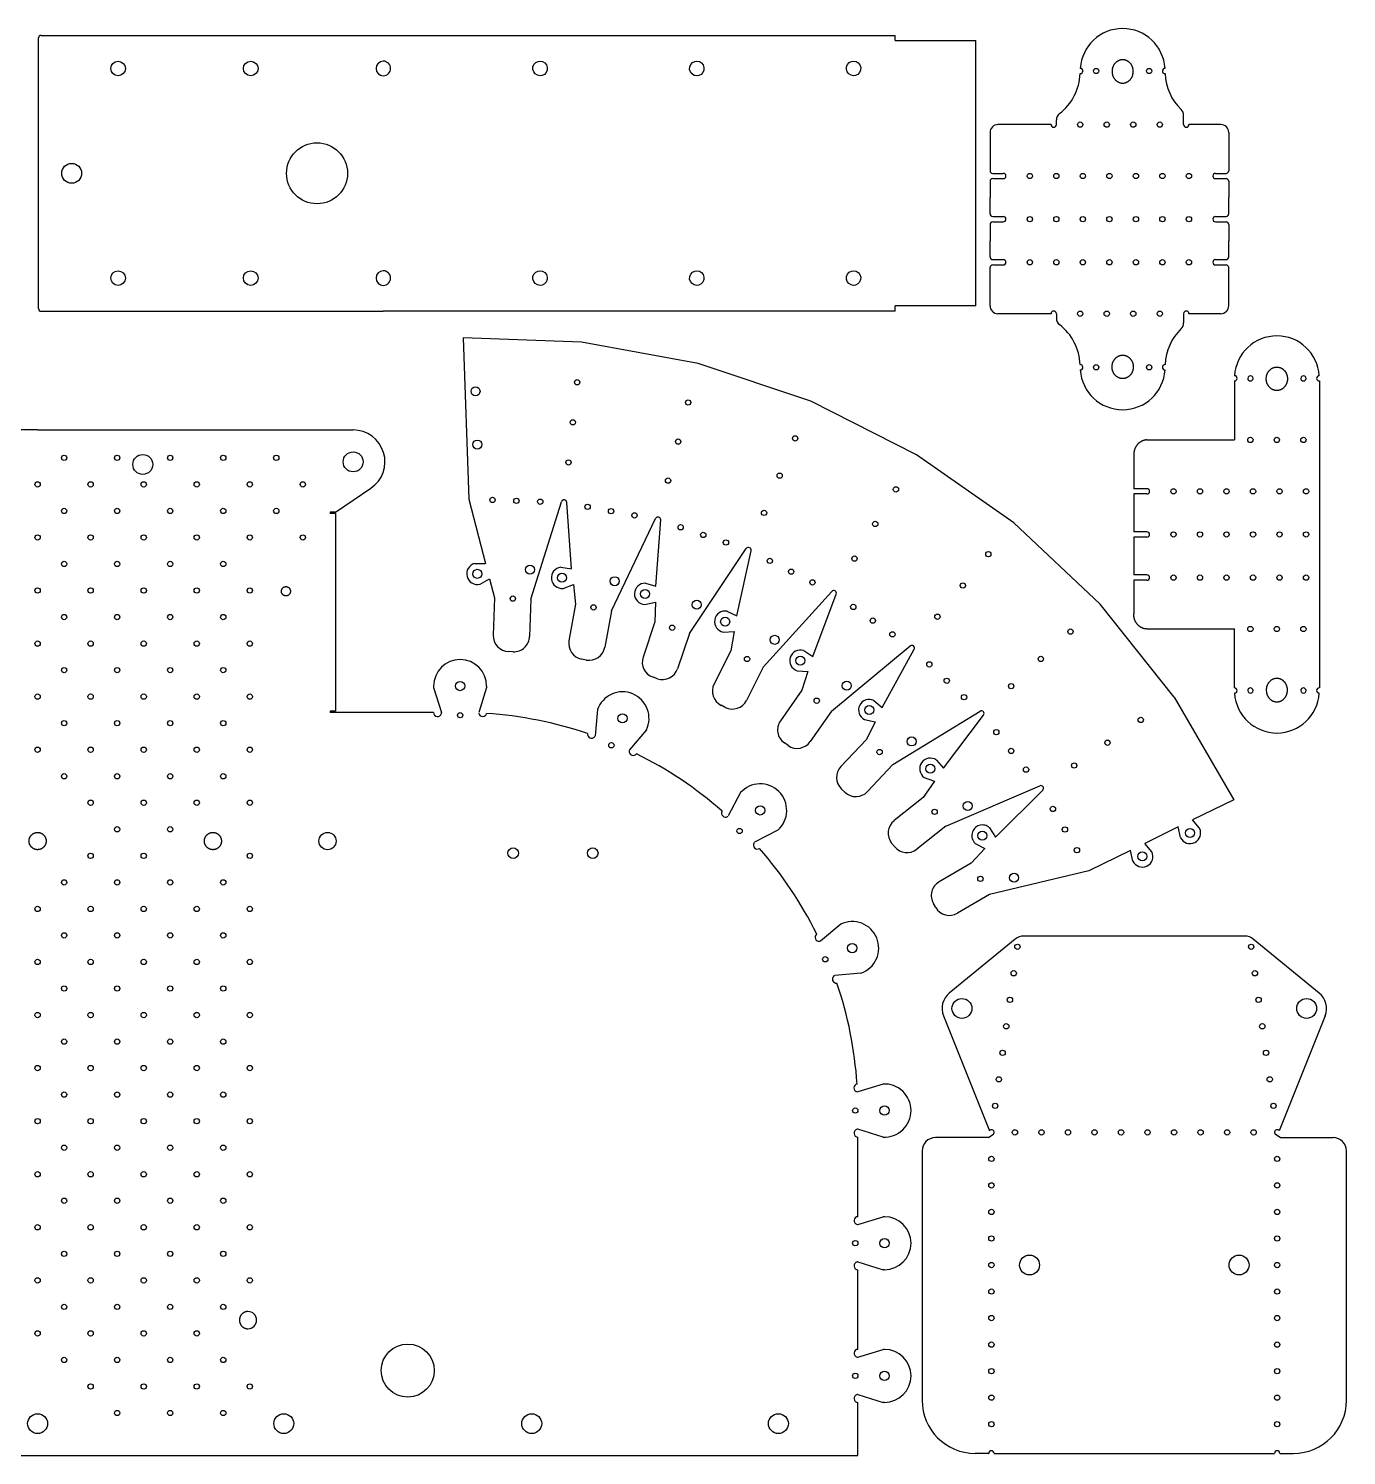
# Model space of a CAD drawing. Header units: millimetres. Extents: x 5 to 828, y 5 to 573.
# Drawn here: x 331 to 828, y 5 to 543 of the extents above; entities that cross this region are included whole.
import ezdxf

# ---------------------------------------------------------------- set-up
doc = ezdxf.new("R2010")
doc.units = ezdxf.units.MM
doc.layers.add('Outline', color=7, linetype='Continuous')

msp = doc.modelspace()

# ---------------------------------------------------------------- linework, layer by layer
at = {"color": 1}
for p, q in [((334.67, 437.25), (334.67, 539.25)), ((335.67, 540.25), (464.67, 540.25)), ((464.67, 540.25), (657.61, 540.25)), ((657.61, 538.25), (657.61, 540.25)), ((657.61, 538.25), (688.1, 538.25)), ((688.1, 438.25), (688.1, 538.25)), ((716.43, 506.61), (696.43, 506.61)), ((780.43, 506.61), (768.43, 506.61)), ((693.43, 503.61), (693.43, 489.23)), ((783.43, 503.61), (783.43, 489.23)), ((693.43, 485.23), (693.43, 479.1)), ((783.43, 485.23), (783.43, 479.1)), ((693.43, 472.97), (693.43, 479.1)), ((783.43, 472.97), (783.43, 479.1)), ((693.43, 468.97), (693.43, 462.85)), ((783.43, 468.97), (783.43, 462.85)), ((693.43, 456.72), (693.43, 462.85)), ((783.43, 456.72), (783.43, 462.85)), ((693.43, 438.34), (693.43, 452.72)), ((783.43, 438.34), (783.43, 452.72)), ((335.67, 436.25), (464.67, 436.25)), ((657.61, 436.25), (464.67, 436.25)), ((657.61, 436.25), (657.61, 438.25)), ((688.1, 438.25), (657.61, 438.25)), ((716.43, 435.34), (696.43, 435.34)), ((780.43, 435.34), (768.43, 435.34)), ((539.42, 424.62), (494.72, 426.26)), ((583.43, 416.59), (539.42, 424.62)), ((625.84, 402.34), (583.43, 416.59)), ((665.76, 382.17), (625.84, 402.34)), ((702.39, 356.49), (665.76, 382.17)), ((496.86, 365.47), (503.22, 341.21)), ((734.96, 325.82), (702.39, 356.49)), ((504.74, 335.4), (506.63, 328.2)), ((536.33, 333.26), (537.17, 325.87)), ((567.29, 326.62), (567.06, 319.18)), ((762.8, 290.81), (734.96, 325.82)), ((596.97, 315.61), (595.68, 308.28)), ((624.78, 300.47), (622.45, 293.4)), ((483.63, 295), (483.63, 294.5)), ((503.63, 295), (503.63, 294.5)), ((762.8, 290.81), (785.34, 252.17)), ((483.63, 285), (444.63, 285)), ((650.12, 281.5), (646.81, 274.83)), ((672.49, 259.09), (668.25, 252.97)), ((785.34, 252.17), (769.78, 244.53)), ((764.39, 241.88), (751.78, 235.69)), ((691.42, 233.71), (686.35, 228.26)), ((746.39, 233.05), (730.74, 225.37)), ((730.74, 225.37), (693.27, 216.4)), ((702.94, 199.65), (678.08, 179.3)), ((789.53, 200.78), (706.11, 200.78)), ((817.56, 179.3), (792.7, 199.65)), ((675.87, 170.71), (693.17, 127.41)), ((819.77, 170.71), (802.47, 127.41)), ((643.63, 95), (643.63, 125)), ((667.82, 119.78), (667.82, 25.78)), ((827.82, 25.78), (827.82, 119.78)), ((653.63, 95), (653.13, 95)), ((643.63, 45), (643.63, 75)), ((653.63, 75), (653.13, 75)), ((653.63, 45), (653.13, 45)), ((643.63, 5), (643.63, 25)), ((653.63, 25), (653.13, 25)), ((692.95, 5.78), (687.82, 5.78)), ((692.82, 5.78), (692.95, 5.78)), ((694.95, 5.78), (800.69, 5.78)), ((802.69, 5.78), (802.82, 5.78)), ((802.82, 5.78), (802.69, 5.78)), ((802.69, 5.78), (807.82, 5.78)), ((802.82, 5.78), (807.82, 5.78))]:
    msp.add_line(p, q, dxfattribs=at)
for points in [[(464.67, 525), (465.23, 525.06), (465.77, 525.23), (466.25, 525.51), (466.68, 525.88), (467, 526.31), (467.24, 526.79), (467.37, 527.27), (467.41, 527.75), (467.36, 528.29), (467.2, 528.81), (466.95, 529.28), (466.61, 529.7), (466.17, 530.05), (465.67, 530.31), (465.18, 530.46), (464.67, 530.5)], [(523.77, 525), (522.81, 525.18), (521.98, 525.68), (521.36, 526.44), (521.06, 527.36), (521.09, 528.34), (521.46, 529.24), (522.13, 529.96), (523, 530.39), (523.77, 530.5), (524.73, 530.33), (525.57, 529.83), (526.18, 529.07), (526.48, 528.15), (526.45, 527.17), (526.08, 526.27), (525.41, 525.55), (524.54, 525.12), (523.77, 525)], [(582.87, 525), (581.92, 525.17), (581.08, 525.68), (580.46, 526.44), (580.16, 527.36), (580.19, 528.34), (580.56, 529.24), (581.23, 529.96), (582.1, 530.39), (582.87, 530.5), (583.83, 530.33), (584.66, 529.83), (585.28, 529.07), (585.58, 528.15), (585.55, 527.17), (585.18, 526.27), (584.51, 525.55), (583.64, 525.12), (582.87, 525)], [(641.97, 525), (641.01, 525.18), (640.17, 525.68), (639.56, 526.44), (639.26, 527.36), (639.29, 528.34), (639.66, 529.24), (640.33, 529.96), (641.2, 530.39), (641.97, 530.5), (642.93, 530.33), (643.76, 529.83), (644.37, 529.07), (644.68, 528.15), (644.65, 527.17), (644.27, 526.27), (643.61, 525.55), (642.74, 525.12), (641.97, 525)], [(747.43, 526.81), (747.43, 526.91), (747.42, 527.02), (747.41, 527.12), (747.4, 527.22), (747.39, 527.32), (747.37, 527.43), (747.35, 527.53), (747.33, 527.63), (747.31, 527.73), (747.29, 527.83), (747.25, 527.97), (747.21, 528.12), (747.16, 528.26), (747.1, 528.41), (747.04, 528.55), (746.98, 528.69), (746.91, 528.83), (746.84, 528.97), (746.76, 529.1), (746.68, 529.23), (746.59, 529.35), (746.5, 529.48), (746.41, 529.6), (746.31, 529.71), (746.21, 529.82), (746.11, 529.93), (746, 530.04), (745.89, 530.13), (745.78, 530.23), (745.66, 530.32), (745.54, 530.4), (745.42, 530.48), (745.29, 530.56), (745.16, 530.63), (745.03, 530.7), (744.9, 530.76), (744.77, 530.81), (744.63, 530.86), (744.49, 530.9), (744.35, 530.94), (744.21, 530.98), (744.07, 531.01), (743.93, 531.03), (743.79, 531.04), (743.65, 531.06), (743.5, 531.06), (743.36, 531.06), (743.22, 531.06), (743.08, 531.04), (742.93, 531.03), (742.79, 531.01), (742.65, 530.98), (742.51, 530.94), (742.37, 530.9), (742.24, 530.86), (742.1, 530.81), (741.97, 530.76), (741.84, 530.7), (741.71, 530.63), (741.58, 530.56), (741.45, 530.48), (741.33, 530.4), (741.21, 530.32), (741.09, 530.23), (740.98, 530.13), (740.87, 530.04), (740.76, 529.93), (740.65, 529.82), (740.55, 529.71), (740.46, 529.6), (740.36, 529.48), (740.27, 529.35), (740.19, 529.23), (740.11, 529.1), (740.03, 528.97), (739.96, 528.83), (739.89, 528.69), (739.82, 528.55), (739.76, 528.41), (739.71, 528.26), (739.66, 528.12), (739.62, 527.97), (739.59, 527.86), (739.56, 527.76), (739.54, 527.66), (739.52, 527.56), (739.5, 527.46), (739.48, 527.36), (739.47, 527.26), (739.46, 527.15), (739.45, 527.05), (739.44, 526.95), (739.44, 526.85), (739.44, 526.81)], [(739.44, 526.81), (739.43, 526.73), (739.43, 526.65), (739.43, 526.53), (739.44, 526.42), (739.45, 526.3), (739.46, 526.18), (739.47, 526.06), (739.48, 525.95), (739.5, 525.83), (739.52, 525.71), (739.55, 525.6), (739.58, 525.48), (739.62, 525.33), (739.66, 525.19), (739.71, 525.04), (739.76, 524.89), (739.82, 524.75), (739.89, 524.61), (739.96, 524.47), (740.03, 524.33), (740.11, 524.2), (740.19, 524.07), (740.27, 523.95), (740.36, 523.83), (740.46, 523.71), (740.55, 523.59), (740.65, 523.48), (740.76, 523.37), (740.87, 523.27), (740.98, 523.17), (741.09, 523.08), (741.21, 522.99), (741.33, 522.9), (741.45, 522.82), (741.58, 522.74), (741.71, 522.67), (741.84, 522.61), (741.97, 522.55), (742.1, 522.49), (742.24, 522.44), (742.37, 522.4), (742.51, 522.36), (742.65, 522.33), (742.79, 522.3), (742.93, 522.28), (743.08, 522.26), (743.22, 522.25), (743.36, 522.24), (743.5, 522.24), (743.65, 522.25), (743.79, 522.26), (743.93, 522.28), (744.07, 522.3), (744.21, 522.33), (744.35, 522.36), (744.49, 522.4), (744.63, 522.44), (744.77, 522.49), (744.9, 522.55), (745.03, 522.61), (745.16, 522.67), (745.29, 522.74), (745.42, 522.82), (745.54, 522.9), (745.66, 522.99), (745.78, 523.08), (745.89, 523.17), (746, 523.27), (746.11, 523.37), (746.21, 523.48), (746.31, 523.59), (746.41, 523.71), (746.5, 523.83), (746.59, 523.95), (746.68, 524.07), (746.76, 524.2), (746.84, 524.33), (746.91, 524.47), (746.98, 524.61), (747.04, 524.75), (747.1, 524.89), (747.16, 525.04), (747.21, 525.19), (747.25, 525.33), (747.28, 525.45), (747.31, 525.56), (747.33, 525.68), (747.36, 525.79), (747.38, 525.91), (747.39, 526.02), (747.41, 526.14), (747.42, 526.26), (747.43, 526.38), (747.43, 526.49), (747.43, 526.61), (747.43, 526.65), (747.43, 526.74), (747.43, 526.81)], [(464.67, 446), (465.23, 446.06), (465.77, 446.23), (466.25, 446.51), (466.68, 446.88), (467, 447.31), (467.24, 447.79), (467.37, 448.27), (467.41, 448.75), (467.36, 449.29), (467.2, 449.81), (466.95, 450.28), (466.61, 450.7), (466.17, 451.05), (465.67, 451.31), (465.18, 451.46), (464.67, 451.5)], [(523.77, 446), (522.81, 446.18), (521.98, 446.68), (521.36, 447.44), (521.06, 448.36), (521.09, 449.34), (521.46, 450.24), (522.13, 450.96), (523, 451.39), (523.77, 451.5), (524.73, 451.33), (525.57, 450.83), (526.18, 450.07), (526.48, 449.15), (526.45, 448.17), (526.08, 447.27), (525.41, 446.55), (524.54, 446.12), (523.77, 446)], [(582.87, 446), (581.92, 446.17), (581.08, 446.68), (580.46, 447.44), (580.16, 448.36), (580.19, 449.34), (580.56, 450.24), (581.23, 450.96), (582.1, 451.39), (582.87, 451.5), (583.83, 451.33), (584.66, 450.83), (585.28, 450.07), (585.58, 449.15), (585.55, 448.17), (585.18, 447.27), (584.51, 446.55), (583.64, 446.12), (582.87, 446)], [(641.97, 446), (641.01, 446.18), (640.17, 446.68), (639.56, 447.44), (639.26, 448.36), (639.29, 449.34), (639.66, 450.24), (640.33, 450.96), (641.2, 451.39), (641.97, 451.5), (642.93, 451.33), (643.76, 450.83), (644.37, 450.07), (644.68, 449.15), (644.65, 448.17), (644.27, 447.27), (643.61, 446.55), (642.74, 446.12), (641.97, 446)], [(739.44, 415.14), (739.43, 415.22), (739.43, 415.3), (739.43, 415.42), (739.44, 415.53), (739.45, 415.65), (739.46, 415.77), (739.47, 415.89), (739.48, 416), (739.5, 416.12), (739.52, 416.23), (739.55, 416.35), (739.58, 416.46), (739.62, 416.61), (739.66, 416.76), (739.71, 416.91), (739.76, 417.05), (739.82, 417.2), (739.89, 417.34), (739.96, 417.48), (740.03, 417.61), (740.11, 417.75), (740.19, 417.88), (740.27, 418), (740.36, 418.12), (740.46, 418.24), (740.55, 418.36), (740.65, 418.47), (740.76, 418.58), (740.87, 418.68), (740.98, 418.78), (741.09, 418.87), (741.21, 418.96), (741.33, 419.05), (741.45, 419.13), (741.58, 419.2), (741.71, 419.28), (741.84, 419.34), (741.97, 419.4), (742.1, 419.46), (742.24, 419.51), (742.37, 419.55), (742.51, 419.59), (742.65, 419.62), (742.79, 419.65), (742.93, 419.67), (743.08, 419.69), (743.22, 419.7), (743.36, 419.71), (743.5, 419.71), (743.65, 419.7), (743.79, 419.69), (743.93, 419.67), (744.07, 419.65), (744.21, 419.62), (744.35, 419.59), (744.49, 419.55), (744.63, 419.51), (744.77, 419.46), (744.9, 419.4), (745.03, 419.34), (745.16, 419.28), (745.29, 419.2), (745.42, 419.13), (745.54, 419.05), (745.66, 418.96), (745.78, 418.87), (745.89, 418.78), (746, 418.68), (746.11, 418.58), (746.21, 418.47), (746.31, 418.36), (746.41, 418.24), (746.5, 418.12), (746.59, 418), (746.68, 417.88), (746.76, 417.75), (746.84, 417.61), (746.91, 417.48), (746.98, 417.34), (747.04, 417.2), (747.1, 417.05), (747.16, 416.91), (747.21, 416.76), (747.25, 416.61), (747.28, 416.5), (747.31, 416.39), (747.33, 416.27), (747.36, 416.16), (747.38, 416.04), (747.39, 415.92), (747.41, 415.81), (747.42, 415.69), (747.43, 415.57), (747.43, 415.45), (747.43, 415.34), (747.43, 415.3), (747.43, 415.21), (747.43, 415.14)], [(747.43, 415.14), (747.43, 415.03), (747.42, 414.93), (747.41, 414.83), (747.4, 414.73), (747.39, 414.63), (747.37, 414.52), (747.35, 414.42), (747.33, 414.32), (747.31, 414.22), (747.29, 414.12), (747.25, 413.98), (747.21, 413.83), (747.16, 413.69), (747.1, 413.54), (747.04, 413.4), (746.98, 413.26), (746.91, 413.12), (746.84, 412.98), (746.76, 412.85), (746.68, 412.72), (746.59, 412.59), (746.5, 412.47), (746.41, 412.35), (746.31, 412.24), (746.21, 412.13), (746.11, 412.02), (746, 411.91), (745.89, 411.82), (745.78, 411.72), (745.66, 411.63), (745.54, 411.55), (745.42, 411.47), (745.29, 411.39), (745.16, 411.32), (745.03, 411.25), (744.9, 411.19), (744.77, 411.14), (744.63, 411.09), (744.49, 411.04), (744.35, 411.01), (744.21, 410.97), (744.07, 410.94), (743.93, 410.92), (743.79, 410.9), (743.65, 410.89), (743.5, 410.89), (743.36, 410.89), (743.22, 410.89), (743.08, 410.9), (742.93, 410.92), (742.79, 410.94), (742.65, 410.97), (742.51, 411.01), (742.37, 411.04), (742.24, 411.09), (742.1, 411.14), (741.97, 411.19), (741.84, 411.25), (741.71, 411.32), (741.58, 411.39), (741.45, 411.47), (741.33, 411.55), (741.21, 411.63), (741.09, 411.72), (740.98, 411.82), (740.87, 411.91), (740.76, 412.02), (740.65, 412.13), (740.55, 412.24), (740.46, 412.35), (740.36, 412.47), (740.27, 412.59), (740.19, 412.72), (740.11, 412.85), (740.03, 412.98), (739.96, 413.12), (739.89, 413.26), (739.82, 413.4), (739.76, 413.54), (739.71, 413.69), (739.66, 413.83), (739.62, 413.98), (739.59, 414.09), (739.56, 414.19), (739.54, 414.29), (739.52, 414.39), (739.5, 414.49), (739.48, 414.59), (739.47, 414.69), (739.46, 414.8), (739.45, 414.9), (739.44, 415), (739.44, 415.1), (739.44, 415.14)], [(334.32, 233.32), (334.2, 233.32), (334.09, 233.33), (333.97, 233.34), (333.86, 233.35), (333.75, 233.37), (333.63, 233.39), (333.52, 233.42), (333.41, 233.45), (333.3, 233.48), (333.19, 233.52), (333.09, 233.56), (332.98, 233.61), (332.88, 233.66), (332.77, 233.71), (332.68, 233.77), (332.58, 233.83), (332.48, 233.9), (332.39, 233.97), (332.3, 234.04), (332.21, 234.11), (332.12, 234.19), (332.04, 234.27), (331.96, 234.35), (331.88, 234.44), (331.81, 234.53), (331.74, 234.62), (331.67, 234.71), (331.61, 234.81), (331.55, 234.91), (331.49, 235.01), (331.44, 235.11), (331.39, 235.22), (331.34, 235.32), (331.3, 235.43), (331.26, 235.54), (331.23, 235.65), (331.2, 235.76), (331.17, 235.88), (331.15, 235.99), (331.13, 236.1), (331.12, 236.22), (331.11, 236.34), (331.1, 236.45), (331.1, 236.57), (331.1, 236.68), (331.11, 236.8), (331.12, 236.91), (331.13, 237.03), (331.15, 237.14), (331.17, 237.26), (331.2, 237.37), (331.23, 237.48), (331.26, 237.59), (331.3, 237.7), (331.34, 237.81), (331.39, 237.92), (331.44, 238.02), (331.49, 238.12), (331.55, 238.23), (331.61, 238.32), (331.67, 238.42), (331.74, 238.51), (331.81, 238.61), (331.88, 238.7), (331.96, 238.78), (332.04, 238.87), (332.12, 238.95), (332.21, 239.02), (332.3, 239.1), (332.39, 239.17), (332.48, 239.24), (332.58, 239.3), (332.68, 239.36), (332.77, 239.42), (332.88, 239.47), (332.98, 239.52), (333.09, 239.57), (333.19, 239.61), (333.3, 239.65), (333.41, 239.69), (333.52, 239.72), (333.63, 239.74), (333.75, 239.77), (333.86, 239.78), (333.97, 239.8), (334.09, 239.81), (334.2, 239.82), (334.32, 239.82)], [(334.32, 239.82), (334.43, 239.82), (334.55, 239.81), (334.66, 239.8), (334.78, 239.78), (334.89, 239.77), (335, 239.74), (335.11, 239.72), (335.22, 239.69), (335.33, 239.65), (335.44, 239.61), (335.55, 239.57), (335.65, 239.52), (335.76, 239.47), (335.86, 239.42), (335.96, 239.36), (336.06, 239.3), (336.15, 239.24), (336.25, 239.17), (336.34, 239.1), (336.43, 239.02), (336.51, 238.95), (336.59, 238.87), (336.67, 238.78), (336.75, 238.7), (336.82, 238.61), (336.89, 238.51), (336.96, 238.42), (337.03, 238.32), (337.09, 238.23), (337.14, 238.12), (337.2, 238.02), (337.25, 237.92), (337.29, 237.81), (337.33, 237.7), (337.37, 237.59), (337.41, 237.48), (337.44, 237.37), (337.46, 237.26), (337.49, 237.14), (337.5, 237.03), (337.52, 236.91), (337.53, 236.8), (337.54, 236.68), (337.54, 236.57), (337.54, 236.45), (337.53, 236.34), (337.52, 236.22), (337.5, 236.1), (337.49, 235.99), (337.46, 235.88), (337.44, 235.76), (337.41, 235.65), (337.37, 235.54), (337.33, 235.43), (337.29, 235.32), (337.25, 235.22), (337.2, 235.11), (337.14, 235.01), (337.09, 234.91), (337.03, 234.81), (336.96, 234.71), (336.89, 234.62), (336.82, 234.53), (336.75, 234.44), (336.67, 234.35), (336.59, 234.27), (336.51, 234.19), (336.43, 234.11), (336.34, 234.04), (336.25, 233.97), (336.15, 233.9), (336.06, 233.83), (335.96, 233.77), (335.86, 233.71), (335.76, 233.66), (335.65, 233.61), (335.55, 233.56), (335.44, 233.52), (335.33, 233.48), (335.22, 233.45), (335.11, 233.42), (335, 233.39), (334.89, 233.37), (334.78, 233.35), (334.66, 233.34), (334.55, 233.33), (334.43, 233.32), (334.32, 233.32)], [(400.42, 233.32), (400.3, 233.32), (400.19, 233.33), (400.07, 233.34), (399.96, 233.35), (399.84, 233.37), (399.73, 233.39), (399.62, 233.42), (399.51, 233.45), (399.4, 233.48), (399.29, 233.52), (399.18, 233.56), (399.08, 233.61), (398.97, 233.66), (398.87, 233.71), (398.77, 233.77), (398.68, 233.83), (398.58, 233.9), (398.49, 233.97), (398.4, 234.04), (398.31, 234.11), (398.22, 234.19), (398.14, 234.27), (398.06, 234.35), (397.98, 234.44), (397.91, 234.53), (397.84, 234.62), (397.77, 234.71), (397.71, 234.81), (397.65, 234.91), (397.59, 235.01), (397.54, 235.11), (397.49, 235.22), (397.44, 235.32), (397.4, 235.43), (397.36, 235.54), (397.33, 235.65), (397.3, 235.76), (397.27, 235.88), (397.25, 235.99), (397.23, 236.1), (397.21, 236.22), (397.2, 236.34), (397.2, 236.45), (397.2, 236.57), (397.2, 236.68), (397.2, 236.8), (397.21, 236.91), (397.23, 237.03), (397.25, 237.14), (397.27, 237.26), (397.3, 237.37), (397.33, 237.48), (397.36, 237.59), (397.4, 237.7), (397.44, 237.81), (397.49, 237.92), (397.54, 238.02), (397.59, 238.12), (397.65, 238.23), (397.71, 238.32), (397.77, 238.42), (397.84, 238.51), (397.91, 238.61), (397.98, 238.7), (398.06, 238.78), (398.14, 238.87), (398.22, 238.95), (398.31, 239.02), (398.4, 239.1), (398.49, 239.17), (398.58, 239.24), (398.68, 239.3), (398.77, 239.36), (398.87, 239.42), (398.97, 239.47), (399.08, 239.52), (399.18, 239.57), (399.29, 239.61), (399.4, 239.65), (399.51, 239.69), (399.62, 239.72), (399.73, 239.74), (399.84, 239.77), (399.96, 239.78), (400.07, 239.8), (400.19, 239.81), (400.3, 239.82), (400.42, 239.82)], [(400.42, 239.82), (400.53, 239.82), (400.64, 239.81), (400.76, 239.8), (400.87, 239.78), (400.99, 239.77), (401.1, 239.74), (401.21, 239.72), (401.32, 239.69), (401.43, 239.65), (401.54, 239.61), (401.65, 239.57), (401.75, 239.52), (401.86, 239.47), (401.96, 239.42), (402.06, 239.36), (402.16, 239.3), (402.25, 239.24), (402.34, 239.17), (402.43, 239.1), (402.52, 239.02), (402.61, 238.95), (402.69, 238.87), (402.77, 238.78), (402.85, 238.7), (402.92, 238.61), (402.99, 238.51), (403.06, 238.42), (403.12, 238.32), (403.18, 238.23), (403.24, 238.12), (403.29, 238.02), (403.34, 237.92), (403.39, 237.81), (403.43, 237.7), (403.47, 237.59), (403.5, 237.48), (403.53, 237.37), (403.56, 237.26), (403.58, 237.14), (403.6, 237.03), (403.62, 236.91), (403.63, 236.8), (403.63, 236.68), (403.64, 236.57), (403.63, 236.45), (403.63, 236.34), (403.62, 236.22), (403.6, 236.1), (403.58, 235.99), (403.56, 235.88), (403.53, 235.76), (403.5, 235.65), (403.47, 235.54), (403.43, 235.43), (403.39, 235.32), (403.34, 235.22), (403.29, 235.11), (403.24, 235.01), (403.18, 234.91), (403.12, 234.81), (403.06, 234.71), (402.99, 234.62), (402.92, 234.53), (402.85, 234.44), (402.77, 234.35), (402.69, 234.27), (402.61, 234.19), (402.52, 234.11), (402.43, 234.04), (402.34, 233.97), (402.25, 233.9), (402.16, 233.83), (402.07, 233.78), (401.98, 233.73), (401.89, 233.68), (401.8, 233.64), (401.71, 233.59), (401.62, 233.55), (401.53, 233.52), (401.43, 233.48), (401.31, 233.45), (401.18, 233.41), (401.06, 233.38), (400.93, 233.36), (400.8, 233.34), (400.67, 233.33), (400.54, 233.32), (400.42, 233.32)], [(413.63, 59.25), (413.52, 59.25), (413.41, 59.24), (413.29, 59.23), (413.18, 59.22), (413.06, 59.2), (412.95, 59.18), (412.84, 59.15), (412.73, 59.12), (412.62, 59.08), (412.51, 59.05), (412.4, 59), (412.3, 58.96), (412.19, 58.91), (412.09, 58.85), (411.99, 58.79), (411.89, 58.73), (411.8, 58.67), (411.71, 58.6), (411.61, 58.53), (411.53, 58.46), (411.44, 58.38), (411.36, 58.3), (411.28, 58.21), (411.2, 58.13), (411.13, 58.04), (411.06, 57.95), (410.99, 57.85), (410.93, 57.76), (410.87, 57.66), (410.81, 57.56), (410.76, 57.45), (410.71, 57.35), (410.66, 57.24), (410.62, 57.14), (410.58, 57.03), (410.55, 56.92), (410.51, 56.8), (410.49, 56.69), (410.47, 56.58), (410.45, 56.46), (410.43, 56.35), (410.42, 56.23), (410.42, 56.12), (410.41, 56), (410.42, 55.88), (410.42, 55.77), (410.43, 55.65), (410.45, 55.54), (410.47, 55.42), (410.49, 55.31), (410.51, 55.2), (410.55, 55.08), (410.58, 54.97), (410.62, 54.86), (410.66, 54.76), (410.71, 54.65), (410.76, 54.55), (410.81, 54.44), (410.87, 54.34), (410.93, 54.24), (410.99, 54.15), (411.06, 54.05), (411.13, 53.96), (411.2, 53.87), (411.28, 53.79), (411.36, 53.7), (411.44, 53.62), (411.53, 53.54), (411.61, 53.47), (411.71, 53.4), (411.8, 53.33), (411.89, 53.27), (411.99, 53.21), (412.09, 53.15), (412.19, 53.09), (412.3, 53.04), (412.4, 53), (412.51, 52.95), (412.62, 52.92), (412.73, 52.88), (412.84, 52.85), (412.95, 52.82), (413.06, 52.8), (413.18, 52.78), (413.29, 52.77), (413.41, 52.76), (413.52, 52.75), (413.63, 52.75)]]:
    msp.add_lwpolyline(points, dxfattribs=at)
for centre, radius in [((364.67, 527.75), 2.75), ((414.67, 527.75), 2.75), ((439.67, 488.25), 11.5), ((364.67, 448.75), 2.75), ((414.67, 448.75), 2.75), ((493.63, 295), 1.75), ((554.86, 282.82), 1.75), ((606.77, 248.14), 1.75), ((443.63, 236.57), 3.25), ((641.46, 196.23), 1.75), ((653.63, 135), 1.75), ((653.63, 85), 1.75), ((653.63, 35), 1.75)]:
    msp.add_circle(centre, radius, dxfattribs=at)
for centre, radius, start, end in [((335.67, 539.25), 1, 90, 180), ((464.67, 527.75), 2.75, 90, 270), ((696.43, 503.61), 3, 90, 180), ((780.43, 503.61), 3, 0, 90), ((464.67, 448.75), 2.75, 90, 270), ((335.67, 437.25), 1, 180, 270), ((696.43, 438.34), 3, 180, 270), ((780.43, 438.34), 3, 270, 360), ((493.63, 295), 10, 90, 180), ((493.63, 295), 10, 0, 90), ((554.86, 282.82), 10, 67.5, 160.6385), ((554.86, 282.82), 10, 334.3615, 67.5), ((485.13, 285), 1.5, 180, 346.2461), ((485.13, 285), 1.5, 346.2461, 0), ((485.13, 285), 1.5, 346.2461, 0), ((502.13, 285), 1.5, 186.2708, 193.7539), ((502.13, 285), 1.5, 186.2708, 193.7539), ((502.13, 285), 1.5, 193.7539, 347.2426), ((493.63, 135), 150, 71.3084, 86.1916), ((543.18, 276.83), 1.5, 170.2574, 323.7461), ((543.18, 276.83), 1.5, 323.7461, 331.2292), ((558.89, 270.33), 1.5, 171.2539, 324.7426), ((558.89, 270.33), 1.5, 163.7708, 171.2539), ((493.63, 135), 150, 48.8084, 63.6916), ((606.77, 248.14), 10, 45, 138.1385), ((606.77, 248.14), 10, 311.8615, 45), ((593.69, 247.08), 1.5, 147.7574, 301.2461), ((593.69, 247.08), 1.5, 301.2461, 308.7292), ((605.71, 235.06), 1.5, 148.7539, 302.2426), ((605.71, 235.06), 1.5, 141.2708, 148.7539), ((493.63, 135), 150, 26.3084, 41.1916), ((641.46, 196.23), 10, 22.5, 115.6385), ((628.96, 200.26), 1.5, 125.2574, 278.7461), ((641.46, 196.23), 10, 289.3615, 22.5), ((706.11, 195.78), 5, 90, 129.3007), ((789.53, 195.78), 5, 50.6993, 90), ((628.96, 200.26), 1.5, 278.7461, 286.2292), ((635.47, 184.55), 1.5, 126.2539, 279.7426), ((635.47, 184.55), 1.5, 118.7708, 126.2539), ((493.63, 135), 150, 3.8084, 18.6916), ((682.83, 173.49), 7.5, 129.3007, 201.7814), ((812.81, 173.49), 7.5, 338.2186, 50.6993), ((643.63, 143.5), 1.5, 102.7574, 256.2461), ((643.63, 143.5), 1.5, 256.2461, 263.7292), ((643.63, 143.5), 1.5, 256.2461, 263.7292), ((653.63, 135), 10, 0, 93.1385), ((653.63, 135), 10, 266.8615, 360), ((643.63, 126.5), 1.5, 103.7539, 270), ((643.63, 126.5), 1.5, 90, 103.7539), ((643.63, 126.5), 1.5, 90, 103.7539), ((643.63, 93.5), 1.5, 90, 256.2461), ((643.63, 93.5), 1.5, 256.2461, 270), ((643.63, 93.5), 1.5, 256.2461, 270), ((653.63, 85), 10, 0, 90), ((653.63, 85), 10, 270, 360), ((643.63, 76.5), 1.5, 103.7539, 270), ((643.63, 76.5), 1.5, 90, 103.7539), ((643.63, 76.5), 1.5, 90, 103.7539), ((413.63, 56), 3.25, 270, 90), ((643.63, 43.5), 1.5, 90, 256.2461), ((653.63, 35), 10, 0, 90), ((643.63, 43.5), 1.5, 256.2461, 270), ((643.63, 43.5), 1.5, 256.2461, 270), ((653.63, 35), 10, 270, 360), ((643.63, 26.5), 1.5, 103.7539, 270), ((643.63, 26.5), 1.5, 90, 103.7539), ((643.63, 26.5), 1.5, 90, 103.7539), ((687.82, 25.78), 20, 180, 270), ((807.82, 25.78), 20, 270, 0)]:
    msp.add_arc(centre, radius, start, end, dxfattribs=at)
at = {"layer": 'Outline'}
for p, q in [((718.43, 506.61), (718.43, 508.36)), ((766.43, 506.61), (766.43, 510.09)), ((694.43, 488.23), (698.43, 488.23)), ((694.43, 486.23), (698.43, 486.23)), ((778.43, 488.23), (782.43, 488.23)), ((778.43, 486.23), (782.43, 486.23)), ((694.43, 471.97), (698.43, 471.97)), ((694.43, 469.97), (698.43, 469.97)), ((778.43, 471.97), (782.43, 471.97)), ((778.43, 469.97), (782.43, 469.97)), ((694.43, 455.72), (698.43, 455.72)), ((694.43, 453.72), (698.43, 453.72)), ((778.43, 455.72), (782.43, 455.72)), ((778.43, 453.72), (782.43, 453.72)), ((718.43, 435.34), (718.43, 433.59)), ((766.43, 435.34), (766.43, 431.86)), ((494.72, 426.26), (496.86, 365.47)), ((785.56, 409.97), (785.56, 387.76)), ((817.59, 409.97), (817.59, 294.29)), ((334.32, 391.5), (215.34, 391.5)), ((334.32, 391.5), (453.29, 391.5)), ((752.59, 387.76), (785.56, 387.76)), ((817.59, 387.76), (817.59, 387.76)), ((747.59, 382.1), (747.59, 369.38)), ((446.6, 360.5), (460.01, 369.56)), ((752.59, 369.38), (747.59, 369.38)), ((747.59, 367.38), (747.59, 353.13)), ((752.59, 367.38), (747.59, 367.38)), ((444.63, 360.5), (444.63, 360)), ((446.6, 360.5), (444.63, 360.5)), ((520.35, 327.7), (531.88, 364.45)), ((535.66, 339.23), (533.83, 364.22)), ((446.63, 360), (444.63, 360)), ((446.63, 360), (446.63, 285.5)), ((550.67, 323.4), (567.35, 358.13)), ((567.47, 332.62), (569.25, 357.62)), ((752.59, 353.13), (747.59, 353.13)), ((747.59, 351.13), (747.59, 336.88)), ((752.59, 351.13), (747.59, 351.13)), ((580.07, 314.81), (601.54, 346.78)), ((598.02, 321.52), (603.35, 346.01)), ((499.1, 341.16), (503.22, 341.21)), ((531.57, 339.77), (535.66, 339.23)), ((501.13, 333.42), (504.74, 335.4)), ((563.51, 333.74), (567.47, 332.62)), ((752.59, 336.88), (747.59, 336.88)), ((747.59, 334.88), (747.59, 322.16)), ((752.59, 334.88), (747.59, 334.88)), ((506.63, 328.2), (506.12, 314.21)), ((532.47, 331.82), (536.33, 333.26)), ((607.93, 302.09), (633.77, 330.66)), ((626.65, 306.17), (635.44, 329.64)), ((520.35, 327.7), (519.84, 313.71)), ((537.17, 325.87), (534.66, 312.09)), ((550.67, 323.4), (548.16, 309.63)), ((563.26, 325.75), (567.29, 326.62)), ((594.25, 323.2), (598.02, 321.52)), ((567.06, 319.18), (562.6, 305.91)), ((580.07, 314.81), (575.61, 301.54)), ((592.86, 315.32), (596.97, 315.61)), ((752.59, 316.5), (785.56, 316.5)), ((785.56, 294.29), (785.56, 316.5)), ((817.59, 316.5), (817.59, 316.5)), ((513.62, 307.93), (511.89, 308)), ((595.68, 308.28), (589.37, 295.79)), ((623.17, 308.37), (626.65, 306.17)), ((633.69, 285.51), (663.34, 310.09)), ((652.8, 286.87), (664.86, 308.84)), ((541.18, 304.8), (539.48, 305.11)), ((607.93, 302.09), (601.62, 289.6)), ((568.01, 297.76), (566.38, 298.31)), ((620.66, 300.77), (624.78, 300.47)), ((483.63, 294.5), (486.63, 285)), ((503.63, 294.5), (500.63, 285)), ((622.45, 293.4), (614.41, 281.93)), ((444.63, 285.5), (444.63, 285)), ((446.63, 285.5), (444.63, 285.5)), ((545.43, 286.14), (544.57, 276.26)), ((593.56, 286.95), (592.02, 287.73)), ((633.69, 285.51), (625.65, 274.05)), ((649.66, 289.55), (652.8, 286.87)), ((656.8, 265.42), (689.67, 285.5)), ((646.1, 282.39), (650.12, 281.5)), ((675.91, 264.02), (690.99, 284.04)), ((563.88, 278.49), (557.5, 270.9)), ((646.81, 274.83), (637.21, 264.64)), ((617.29, 272.58), (615.88, 273.58)), ((656.8, 265.42), (647.2, 255.23)), ((673.19, 267.12), (675.91, 264.02)), ((668.64, 260.55), (672.49, 259.09)), ((599.32, 254.81), (594.75, 246.02)), ((638.72, 254.97), (637.46, 256.16)), ((668.25, 252.97), (657.3, 244.26)), ((676.8, 242.22), (712.21, 257.39)), ((695.51, 238.1), (713.31, 255.76)), ((676.8, 242.22), (665.84, 233.51)), ((772.44, 241.38), (769.78, 244.53)), ((613.45, 240.69), (604.65, 236.12)), ((693.26, 241.56), (695.51, 238.1)), ((765.26, 237.85), (764.39, 241.88)), ((657.41, 234.47), (656.33, 235.83)), ((687.81, 235.7), (691.42, 233.71)), ((747.26, 229.02), (746.39, 233.05)), ((754.44, 232.54), (751.78, 235.69)), ((686.35, 228.26), (674.26, 221.21)), ((693.27, 216.4), (681.17, 209.35)), ((672.97, 211.51), (672.1, 213)), ((637.13, 205.24), (629.54, 198.87)), ((789.26, 200.78), (706.38, 200.78)), ((644.77, 186.79), (634.9, 185.94)), ((653.09, 144.99), (643.63, 142)), ((653.09, 125.01), (643.63, 128)), ((692.82, 124.78), (672.82, 124.78)), ((692.82, 124.78), (694.52, 125.96)), ((802.82, 124.78), (801.12, 125.96)), ((802.82, 124.78), (822.82, 124.78)), ((643.63, 92), (653.13, 95)), ((643.63, 78), (653.13, 75)), ((643.63, 42), (653.13, 45)), ((643.63, 28), (653.13, 25)), ((25, 5), (643.63, 5))]:
    msp.add_line(p, q, dxfattribs=at)
for points in [[(797.55, 410.94), (797.62, 411.48), (797.64, 411.58), (797.66, 411.68), (797.68, 411.78), (797.7, 411.88), (797.72, 411.98), (797.76, 412.12), (797.8, 412.27), (797.85, 412.42), (797.91, 412.56), (797.97, 412.7), (798.03, 412.85), (798.1, 412.99), (798.17, 413.12), (798.25, 413.25), (798.33, 413.38), (798.42, 413.51), (798.5, 413.63), (798.6, 413.75), (798.7, 413.86), (798.8, 413.98), (798.9, 414.08), (799.01, 414.19), (799.12, 414.29), (799.23, 414.38), (799.35, 414.47), (799.47, 414.55), (799.59, 414.64), (799.72, 414.71), (799.85, 414.78), (799.98, 414.85), (800.11, 414.91), (800.24, 414.96), (800.38, 415.01), (800.52, 415.06), (800.65, 415.1), (800.79, 415.13), (800.94, 415.16), (801.08, 415.18), (801.22, 415.2), (801.36, 415.21), (801.5, 415.21), (801.65, 415.21), (801.79, 415.21), (801.93, 415.2), (802.08, 415.18), (802.22, 415.16), (802.36, 415.13), (802.5, 415.1), (802.64, 415.06), (802.77, 415.01), (802.91, 414.96), (803.04, 414.91), (803.17, 414.85), (803.3, 414.78), (803.43, 414.71), (803.56, 414.64), (803.68, 414.55), (803.8, 414.47), (803.92, 414.38), (804.03, 414.29), (804.14, 414.19), (804.25, 414.08), (804.36, 413.98), (804.46, 413.86), (804.55, 413.75), (804.65, 413.63), (804.74, 413.51), (804.82, 413.38), (804.9, 413.25), (804.98, 413.12), (805.05, 412.99), (805.12, 412.85), (805.19, 412.7), (805.25, 412.56), (805.3, 412.42), (805.35, 412.27), (805.39, 412.12), (805.42, 412.01), (805.45, 411.91), (805.47, 411.81), (805.49, 411.71), (805.51, 411.61), (805.52, 411.51), (805.54, 411.41), (805.55, 411.31), (805.56, 411.2), (805.57, 411.1), (805.57, 411)], [(805.61, 410.94), (805.55, 410.33), (805.54, 410.22), (805.53, 410.1), (805.51, 409.98), (805.49, 409.87), (805.46, 409.75), (805.43, 409.64), (805.39, 409.49), (805.35, 409.34), (805.3, 409.19), (805.25, 409.05), (805.19, 408.9), (805.12, 408.76), (805.05, 408.62), (804.98, 408.49), (804.9, 408.35), (804.82, 408.23), (804.74, 408.1), (804.65, 407.98), (804.55, 407.86), (804.46, 407.74), (804.36, 407.63), (804.25, 407.52), (804.14, 407.42), (804.03, 407.32), (803.92, 407.23), (803.8, 407.14), (803.68, 407.05), (803.56, 406.97), (803.43, 406.9), (803.3, 406.83), (803.17, 406.76), (803.04, 406.7), (802.91, 406.65), (802.77, 406.6), (802.64, 406.55), (802.5, 406.51), (802.36, 406.48), (802.22, 406.45), (802.08, 406.43), (801.93, 406.41), (801.79, 406.4), (801.65, 406.39), (801.5, 406.39), (801.36, 406.4), (801.22, 406.41), (801.08, 406.43), (800.94, 406.45), (800.79, 406.48), (800.65, 406.51), (800.52, 406.55), (800.38, 406.6), (800.24, 406.65), (800.11, 406.7), (799.98, 406.76), (799.85, 406.83), (799.72, 406.9), (799.59, 406.97), (799.47, 407.05), (799.35, 407.14), (799.23, 407.23), (799.12, 407.32), (799.01, 407.42), (798.9, 407.52), (798.8, 407.63), (798.7, 407.74), (798.6, 407.86), (798.5, 407.98), (798.42, 408.1), (798.33, 408.23), (798.25, 408.35), (798.17, 408.49), (798.1, 408.62), (798.03, 408.76), (797.97, 408.9), (797.91, 409.05), (797.85, 409.19), (797.8, 409.34), (797.76, 409.49), (797.73, 409.6), (797.7, 409.71), (797.68, 409.83), (797.65, 409.94), (797.63, 410.06), (797.62, 410.18), (797.6, 410.29), (797.59, 410.41), (797.58, 410.53), (797.57, 410.94)], [(752.59, 387.76), (752.49, 387.76), (752.38, 387.76), (752.28, 387.75), (752.17, 387.74), (752.07, 387.73), (751.96, 387.72), (751.86, 387.7), (751.76, 387.68), (751.65, 387.66), (751.55, 387.64), (751.41, 387.6), (751.28, 387.56), (751.14, 387.52), (751.01, 387.47), (750.88, 387.42), (750.74, 387.36), (750.62, 387.3), (750.49, 387.24), (750.36, 387.17), (750.24, 387.09), (750.11, 387.02), (749.99, 386.93), (749.87, 386.85), (749.76, 386.76), (749.64, 386.67), (749.53, 386.58), (749.42, 386.48), (749.31, 386.37), (749.21, 386.27), (749.11, 386.16), (749.01, 386.04), (748.91, 385.93), (748.82, 385.81), (748.73, 385.69), (748.64, 385.57), (748.56, 385.44), (748.48, 385.31), (748.4, 385.18), (748.32, 385.04), (748.25, 384.91), (748.18, 384.77), (748.12, 384.63), (748.06, 384.49), (748, 384.34), (747.95, 384.19), (747.9, 384.04), (747.85, 383.89), (747.81, 383.74), (747.77, 383.59), (747.74, 383.44), (747.71, 383.32), (747.69, 383.21), (747.67, 383.09), (747.65, 382.97), (747.64, 382.85), (747.63, 382.74), (747.62, 382.62), (747.61, 382.5), (747.6, 382.38), (747.6, 382.26), (747.59, 382.14), (747.59, 382.1)], [(427.96, 328.97), (427.85, 328.97), (427.75, 328.98), (427.64, 329), (427.54, 329.02), (427.42, 329.06), (427.3, 329.1), (427.19, 329.15), (427.09, 329.21), (426.98, 329.28), (426.88, 329.35), (426.79, 329.43), (426.7, 329.52), (426.62, 329.62), (426.55, 329.72), (426.48, 329.82), (426.42, 329.93), (426.37, 330.04), (426.33, 330.16), (426.3, 330.28), (426.27, 330.4), (426.25, 330.53), (426.24, 330.65), (426.24, 330.78), (426.25, 330.9), (426.27, 331.02), (426.29, 331.15), (426.33, 331.27), (426.37, 331.38), (426.42, 331.5), (426.48, 331.61), (426.54, 331.71), (426.62, 331.81), (426.7, 331.91), (426.78, 332), (426.88, 332.08), (426.97, 332.15), (427.08, 332.22), (427.18, 332.28), (427.29, 332.33), (427.41, 332.38), (427.51, 332.41), (427.62, 332.44), (427.72, 332.45), (427.83, 332.47), (427.93, 332.47), (427.95, 332.47), (428.05, 332.47), (428.16, 332.46), (428.27, 332.44), (428.37, 332.42), (428.49, 332.38), (428.6, 332.34), (428.71, 332.29), (428.82, 332.23), (428.92, 332.16), (429.02, 332.09), (429.11, 332.01), (429.2, 331.92), (429.28, 331.83), (429.35, 331.73), (429.42, 331.62), (429.48, 331.51), (429.53, 331.4), (429.57, 331.28), (429.6, 331.16), (429.63, 331.04), (429.65, 330.93), (429.66, 330.82), (429.66, 330.72), (429.66, 330.61), (429.64, 330.49), (429.63, 330.38), (429.6, 330.27), (429.57, 330.17), (429.54, 330.07), (429.5, 329.97), (429.44, 329.86), (429.38, 329.76), (429.31, 329.66), (429.23, 329.56), (429.14, 329.47), (429.05, 329.38), (428.96, 329.31), (428.86, 329.24), (428.75, 329.17), (428.64, 329.12), (428.53, 329.07), (428.43, 329.04), (428.32, 329.01), (428.22, 328.99), (428.11, 328.98), (428.01, 328.97), (427.96, 328.97)], [(752.59, 316.5), (752.49, 316.5), (752.38, 316.5), (752.28, 316.51), (752.17, 316.52), (752.07, 316.53), (751.96, 316.54), (751.86, 316.56), (751.76, 316.58), (751.65, 316.6), (751.55, 316.62), (751.41, 316.66), (751.28, 316.7), (751.14, 316.74), (751.01, 316.79), (750.88, 316.84), (750.74, 316.9), (750.62, 316.96), (750.49, 317.02), (750.36, 317.09), (750.24, 317.16), (750.11, 317.24), (749.99, 317.32), (749.87, 317.41), (749.76, 317.5), (749.64, 317.59), (749.53, 317.68), (749.42, 317.78), (749.31, 317.88), (749.21, 317.99), (749.11, 318.1), (749.01, 318.21), (748.91, 318.33), (748.82, 318.45), (748.73, 318.57), (748.64, 318.69), (748.56, 318.82), (748.48, 318.95), (748.4, 319.08), (748.32, 319.21), (748.25, 319.35), (748.18, 319.49), (748.12, 319.63), (748.06, 319.77), (748, 319.92), (747.95, 320.07), (747.9, 320.21), (747.85, 320.36), (747.81, 320.51), (747.77, 320.67), (747.74, 320.82), (747.71, 320.93), (747.69, 321.05), (747.67, 321.17), (747.65, 321.29), (747.64, 321.4), (747.63, 321.52), (747.62, 321.64), (747.61, 321.76), (747.6, 321.88), (747.6, 322), (747.59, 322.12), (747.59, 322.16)], [(805.61, 293.32), (805.55, 293.92), (805.54, 294.04), (805.53, 294.16), (805.51, 294.27), (805.49, 294.39), (805.46, 294.51), (805.43, 294.62), (805.39, 294.77), (805.35, 294.92), (805.3, 295.07), (805.25, 295.21), (805.19, 295.35), (805.12, 295.49), (805.05, 295.63), (804.98, 295.77), (804.9, 295.9), (804.82, 296.03), (804.74, 296.16), (804.65, 296.28), (804.55, 296.4), (804.46, 296.51), (804.36, 296.63), (804.25, 296.73), (804.14, 296.84), (804.03, 296.93), (803.92, 297.03), (803.8, 297.12), (803.68, 297.2), (803.56, 297.28), (803.43, 297.36), (803.3, 297.43), (803.17, 297.5), (803.04, 297.56), (802.91, 297.61), (802.77, 297.66), (802.64, 297.71), (802.5, 297.75), (802.36, 297.78), (802.22, 297.81), (802.08, 297.83), (801.93, 297.85), (801.79, 297.86), (801.65, 297.86), (801.5, 297.86), (801.36, 297.86), (801.22, 297.85), (801.08, 297.83), (800.94, 297.81), (800.79, 297.78), (800.65, 297.75), (800.52, 297.71), (800.38, 297.66), (800.24, 297.61), (800.11, 297.56), (799.98, 297.5), (799.85, 297.43), (799.72, 297.36), (799.59, 297.28), (799.47, 297.2), (799.35, 297.12), (799.23, 297.03), (799.12, 296.93), (799.01, 296.84), (798.9, 296.73), (798.8, 296.63), (798.7, 296.51), (798.6, 296.4), (798.5, 296.28), (798.42, 296.16), (798.33, 296.03), (798.25, 295.9), (798.17, 295.77), (798.1, 295.63), (798.03, 295.49), (797.97, 295.35), (797.91, 295.21), (797.85, 295.07), (797.8, 294.92), (797.76, 294.77), (797.73, 294.66), (797.7, 294.54), (797.68, 294.43), (797.65, 294.31), (797.63, 294.2), (797.62, 294.08), (797.6, 293.96), (797.59, 293.85), (797.58, 293.73), (797.57, 293.32)], [(797.55, 293.32), (797.62, 292.78), (797.64, 292.68), (797.66, 292.58), (797.68, 292.48), (797.7, 292.38), (797.72, 292.28), (797.76, 292.14), (797.8, 291.99), (797.85, 291.84), (797.91, 291.7), (797.97, 291.55), (798.03, 291.41), (798.1, 291.27), (798.17, 291.14), (798.25, 291), (798.33, 290.88), (798.42, 290.75), (798.5, 290.63), (798.6, 290.51), (798.7, 290.39), (798.8, 290.28), (798.9, 290.17), (799.01, 290.07), (799.12, 289.97), (799.23, 289.88), (799.35, 289.79), (799.47, 289.7), (799.59, 289.62), (799.72, 289.55), (799.85, 289.47), (799.98, 289.41), (800.11, 289.35), (800.24, 289.29), (800.38, 289.24), (800.52, 289.2), (800.65, 289.16), (800.79, 289.13), (800.94, 289.1), (801.08, 289.08), (801.22, 289.06), (801.36, 289.05), (801.5, 289.04), (801.65, 289.04), (801.79, 289.05), (801.93, 289.06), (802.08, 289.08), (802.22, 289.1), (802.36, 289.13), (802.5, 289.16), (802.64, 289.2), (802.77, 289.24), (802.91, 289.29), (803.04, 289.35), (803.17, 289.41), (803.3, 289.47), (803.43, 289.55), (803.56, 289.62), (803.68, 289.7), (803.8, 289.79), (803.92, 289.88), (804.03, 289.97), (804.14, 290.07), (804.25, 290.17), (804.36, 290.28), (804.46, 290.39), (804.55, 290.51), (804.65, 290.63), (804.74, 290.75), (804.82, 290.88), (804.9, 291), (804.98, 291.14), (805.05, 291.27), (805.12, 291.41), (805.19, 291.55), (805.25, 291.7), (805.3, 291.84), (805.35, 291.99), (805.39, 292.14), (805.42, 292.24), (805.45, 292.34), (805.47, 292.44), (805.49, 292.54), (805.51, 292.65), (805.52, 292.75), (805.54, 292.85), (805.55, 292.95), (805.56, 293.05), (805.57, 293.16), (805.57, 293.26)]]:
    msp.add_lwpolyline(points, dxfattribs=at)
for centre, radius in [((733.43, 526.81), 1), ((753.43, 526.81), 1), ((727.43, 506.61), 1), ((737.43, 506.61), 1), ((747.43, 506.61), 1), ((757.43, 506.61), 1), ((347.17, 488.25), 3.75), ((708.43, 487.23), 1), ((718.43, 487.23), 1), ((728.43, 487.23), 1), ((738.43, 487.23), 1), ((748.43, 487.23), 1), ((758.43, 487.23), 1), ((768.43, 487.23), 1), ((708.43, 470.97), 1), ((718.43, 470.97), 1), ((728.43, 470.97), 1), ((738.43, 470.97), 1), ((748.43, 470.97), 1), ((758.43, 470.97), 1), ((768.43, 470.97), 1), ((708.43, 454.72), 1), ((718.43, 454.72), 1), ((728.43, 454.72), 1), ((738.43, 454.72), 1), ((748.43, 454.72), 1), ((758.43, 454.72), 1), ((768.43, 454.72), 1), ((727.43, 435.34), 1), ((737.43, 435.34), 1), ((747.43, 435.34), 1), ((757.43, 435.34), 1), ((733.43, 415.14), 1), ((753.43, 415.14), 1), ((537.77, 409.5), 1), ((499.43, 406.07), 1.7), ((579.63, 401.87), 1), ((536.13, 394.39), 1), ((500.13, 386.03), 1.7), ((575.84, 387.14), 1), ((619.97, 388.32), 1), ((791.58, 387.76), 1), ((801.58, 387.76), 1), ((811.58, 387.76), 1), ((344.32, 381), 1), ((364.32, 381), 1), ((373.98, 378.5), 3.75), ((384.32, 381), 1), ((404.32, 381), 1), ((424.32, 381), 1), ((453.29, 379.5), 3.75), ((453.29, 379.5), 3.75), ((534.48, 379.27), 1), ((334.32, 371), 1), ((354.32, 371), 1), ((374.32, 371), 1), ((394.32, 371), 1), ((414.32, 371), 1), ((434.32, 371), 1), ((572.04, 372.42), 1), ((614.11, 374.29), 1), ((505.85, 365.14), 1), ((514.84, 364.81), 1), ((657.95, 369.13), 1), ((762.59, 368.38), 1), ((772.59, 368.38), 1), ((782.59, 368.38), 1), ((792.59, 368.38), 1), ((802.59, 368.38), 1), ((812.59, 368.38), 1), ((344.32, 361), 1), ((364.32, 361), 1), ((384.32, 361), 1), ((404.32, 361), 1), ((424.32, 361), 1), ((523.84, 364.48), 1), ((541.69, 362.54), 1), ((550.54, 360.92), 1), ((608.24, 360.26), 1), ((559.39, 359.31), 1), ((576.78, 354.83), 1), ((650.14, 356.08), 1), ((334.32, 351), 1), ((354.32, 351), 1), ((374.32, 351), 1), ((394.32, 351), 1), ((414.32, 351), 1), ((434.32, 351), 1), ((585.31, 351.96), 1), ((593.84, 349.09), 1), ((762.59, 352.13), 1), ((772.59, 352.13), 1), ((782.59, 352.13), 1), ((792.59, 352.13), 1), ((802.59, 352.13), 1), ((812.59, 352.13), 1), ((692.79, 344.7), 1), ((344.32, 341), 1), ((364.32, 341), 1), ((384.32, 341), 1), ((404.32, 341), 1), ((500.11, 337.29), 1.7), ((519.95, 338.88), 1.7), ((610.41, 342.17), 1), ((618.44, 338.11), 1), ((642.32, 343.04), 1), ((532.02, 335.79), 1.7), ((551.88, 334.52), 1.7), ((626.47, 334.05), 1), ((683.19, 332.9), 1), ((762.59, 335.88), 1), ((772.59, 335.88), 1), ((782.59, 335.88), 1), ((792.59, 335.88), 1), ((802.59, 335.88), 1), ((812.59, 335.88), 1), ((334.32, 331), 1), ((354.32, 331), 1), ((374.32, 331), 1), ((394.32, 331), 1), ((414.32, 331), 1), ((513.49, 327.95), 1), ((563.38, 329.74), 1.7), ((543.92, 324.63), 1), ((582.86, 325.64), 1.7), ((641.88, 324.82), 1), ((344.32, 321), 1), ((364.32, 321), 1), ((384.32, 321), 1), ((404.32, 321), 1), ((573.56, 316.99), 1), ((593.56, 319.26), 1.7), ((649.24, 319.66), 1), ((673.58, 321.11), 1), ((791.58, 316.5), 1), ((801.58, 316.5), 1), ((811.58, 316.5), 1), ((334.32, 311), 1), ((354.32, 311), 1), ((374.32, 311), 1), ((394.32, 311), 1), ((414.32, 311), 1), ((612.24, 312.41), 1.7), ((656.61, 314.49), 1), ((723.77, 315.53), 1), ((344.32, 301), 1), ((364.32, 301), 1), ((384.32, 301), 1), ((404.32, 301), 1), ((601.81, 305.19), 1), ((621.92, 304.57), 1.7), ((670.54, 303.15), 1), ((712.58, 305.23), 1), ((639.43, 295.11), 1.7), ((677.09, 296.98), 1), ((701.39, 294.94), 1), ((334.32, 291), 1), ((354.32, 291), 1), ((374.32, 291), 1), ((394.32, 291), 1), ((414.32, 291), 1), ((628.07, 289.46), 1), ((683.64, 290.81), 1), ((647.88, 285.97), 1.7), ((344.32, 281), 1), ((364.32, 281), 1), ((384.32, 281), 1), ((404.32, 281), 1), ((493.63, 284), 1), ((750.25, 282.22), 1), ((663.86, 274.1), 1.7), ((695.8, 277.6), 1), ((737.7, 273.64), 1), ((334.32, 271), 1), ((354.32, 271), 1), ((374.32, 271), 1), ((394.32, 271), 1), ((414.32, 271), 1), ((550.65, 272.66), 1), ((651.8, 270.13), 1), ((701.4, 270.55), 1), ((670.91, 263.83), 1.7), ((707, 263.51), 1), ((725.15, 265.05), 1), ((344.32, 261), 1), ((364.32, 261), 1), ((384.32, 261), 1), ((404.32, 261), 1), ((354.32, 251), 1), ((374.32, 251), 1), ((394.32, 251), 1), ((414.32, 251), 1), ((672.53, 247.6), 1), ((685.03, 249.8), 1.7), ((717.14, 248.69), 1), ((364.32, 241), 1), ((384.32, 241), 1), ((598.99, 240.36), 1), ((690.54, 238.63), 1.7), ((721.67, 240.92), 1), ((768.85, 239.61), 1.7), ((354.32, 231), 1), ((374.32, 231), 1), ((414.32, 231), 1), ((513.63, 232), 2), ((543.63, 232), 2), ((726.21, 233.14), 1), ((750.85, 230.78), 1.7), ((344.32, 221), 1), ((364.32, 221), 1), ((384.32, 221), 1), ((404.32, 221), 1), ((689.81, 222.33), 1), ((702.5, 222.72), 1.7), ((334.32, 211), 1), ((354.32, 211), 1), ((374.32, 211), 1), ((394.32, 211), 1), ((414.32, 211), 1), ((344.32, 201), 1), ((364.32, 201), 1), ((384.32, 201), 1), ((404.32, 201), 1), ((703.75, 196.72), 1), ((791.9, 196.72), 1), ((334.32, 191), 1), ((354.32, 191), 1), ((374.32, 191), 1), ((394.32, 191), 1), ((414.32, 191), 1), ((631.29, 192.02), 1), ((702.35, 186.73), 1), ((793.3, 186.73), 1), ((344.32, 181), 1), ((364.32, 181), 1), ((384.32, 181), 1), ((404.32, 181), 1), ((700.95, 176.74), 1), ((794.69, 176.74), 1), ((682.83, 173.49), 3.75), ((812.81, 173.49), 3.75), ((334.32, 171), 1), ((354.32, 171), 1), ((374.32, 171), 1), ((394.32, 171), 1), ((414.32, 171), 1), ((699.55, 166.75), 1), ((796.09, 166.75), 1), ((344.32, 161), 1), ((364.32, 161), 1), ((384.32, 161), 1), ((404.32, 161), 1), ((698.15, 156.76), 1), ((797.49, 156.76), 1), ((334.32, 151), 1), ((354.32, 151), 1), ((374.32, 151), 1), ((394.32, 151), 1), ((414.32, 151), 1), ((696.75, 146.76), 1), ((798.89, 146.76), 1), ((344.32, 141), 1), ((364.32, 141), 1), ((384.32, 141), 1), ((404.32, 141), 1), ((642.63, 135), 1), ((695.35, 136.77), 1), ((800.29, 136.77), 1), ((334.32, 131), 1), ((354.32, 131), 1), ((374.32, 131), 1), ((394.32, 131), 1), ((414.32, 131), 1), ((702.82, 126.78), 1), ((712.82, 126.78), 1), ((722.82, 126.78), 1), ((732.82, 126.78), 1), ((742.82, 126.78), 1), ((752.82, 126.78), 1), ((762.82, 126.78), 1), ((772.82, 126.78), 1), ((782.82, 126.78), 1), ((792.82, 126.78), 1), ((344.32, 121), 1), ((364.32, 121), 1), ((384.32, 121), 1), ((404.32, 121), 1), ((693.95, 116.78), 1), ((801.69, 116.78), 1), ((334.32, 111), 1), ((354.32, 111), 1), ((374.32, 111), 1), ((394.32, 111), 1), ((414.32, 111), 1), ((693.95, 106.78), 1), ((801.69, 106.78), 1), ((344.32, 101), 1), ((364.32, 101), 1), ((384.32, 101), 1), ((404.32, 101), 1), ((693.95, 96.78), 1), ((801.69, 96.78), 1), ((334.32, 91), 1), ((354.32, 91), 1), ((374.32, 91), 1), ((394.32, 91), 1), ((414.32, 91), 1), ((693.95, 86.78), 1), ((801.69, 86.78), 1), ((344.32, 81), 1), ((364.32, 81), 1), ((384.32, 81), 1), ((404.32, 81), 1), ((642.63, 85), 1), ((693.95, 76.78), 1), ((708.32, 76.78), 3.75), ((787.32, 76.78), 3.75), ((801.69, 76.78), 1), ((334.32, 71), 1), ((354.32, 71), 1), ((374.32, 71), 1), ((394.32, 71), 1), ((414.32, 71), 1), ((693.95, 66.78), 1), ((801.69, 66.78), 1), ((344.32, 61), 1), ((364.32, 61), 1), ((384.32, 61), 1), ((404.32, 61), 1), ((693.95, 56.78), 1), ((801.69, 56.78), 1), ((334.32, 51), 1), ((354.32, 51), 1), ((374.32, 51), 1), ((394.32, 51), 1), ((473.88, 37), 10), ((693.95, 46.78), 1), ((801.69, 46.78), 1), ((344.32, 41), 1), ((364.32, 41), 1), ((384.32, 41), 1), ((404.32, 41), 1), ((693.95, 36.78), 1), ((801.69, 36.78), 1), ((642.63, 35), 1), ((354.32, 31), 1), ((374.32, 31), 1), ((394.32, 31), 1), ((414.32, 31), 1), ((693.95, 26.78), 1), ((801.69, 26.78), 1), ((364.32, 21), 1), ((384.32, 21), 1), ((404.32, 21), 1), ((334.32, 17), 3.75), ((427.13, 17), 3.75), ((520.63, 17), 3.75), ((613.63, 17), 3.75), ((693.95, 16.78), 1), ((801.69, 16.78), 1)]:
    msp.add_circle(centre, radius, dxfattribs=at)
for centre, radius, start, end in [((743.43, 526.81), 16, 3.5815, 176.4185), ((727.43, 526.81), 1, 269.1524, 88.1496), ((759.43, 526.81), 1, 91.8504, 270.8476), ((707.43, 526.61), 20, 307.4952, 357.7199), ((779.43, 526.61), 20, 182.2801, 225.9208), ((763.43, 510.09), 3, 0, 45.9208), ((717.43, 506.61), 1, 180, 0), ((721.43, 508.36), 3, 127.4952, 180), ((767.43, 506.61), 1, 180, 0), ((694.43, 489.23), 1, 180, 270), ((694.43, 485.23), 1, 90, 180), ((698.43, 487.23), 1, 270, 90), ((778.43, 487.23), 1, 90, 270), ((782.43, 489.23), 1, 270, 0), ((782.43, 485.23), 1, 0, 90), ((694.43, 472.97), 1, 180, 270), ((694.43, 468.97), 1, 90, 180), ((698.43, 470.97), 1, 270, 90), ((778.43, 470.97), 1, 90, 270), ((782.43, 472.97), 1, 270, 0), ((782.43, 468.97), 1, 0, 90), ((694.43, 456.72), 1, 180, 270), ((694.43, 452.72), 1, 90, 180), ((698.43, 454.72), 1, 270, 90), ((778.43, 454.72), 1, 90, 270), ((782.43, 456.72), 1, 270, 0), ((782.43, 452.72), 1, 0, 90), ((717.43, 435.34), 1, 0, 180), ((767.43, 435.34), 1, 0, 180), ((721.43, 433.59), 3, 180, 232.5048), ((707.43, 415.34), 20, 2.2801, 52.5048), ((763.43, 431.86), 3, 314.0792, 0), ((779.43, 415.34), 20, 134.0792, 177.7199), ((801.58, 410.97), 16, 3.5815, 176.4185), ((727.43, 415.14), 1, 271.8504, 90.8476), ((743.43, 415.14), 16, 183.5815, 356.4185), ((759.43, 415.14), 1, 89.1524, 268.1496), ((785.58, 410.97), 1, 269.1524, 358.651), ((785.58, 410.97), 1, 358.651, 88.1496), ((791.58, 410.97), 1, 358.651, 181.349), ((791.58, 410.97), 1, 181.349, 358.651), ((811.58, 410.97), 1, 358.651, 181.349), ((811.58, 410.97), 1, 181.349, 358.651), ((817.58, 410.97), 1, 91.8504, 181.349), ((817.58, 410.97), 1, 181.349, 270.8476), ((453.29, 379.5), 12, 304.0308, 90), ((752.59, 368.38), 1, 270, 90), ((532.83, 364.15), 1, 4.1781, 162.5867), ((568.25, 357.69), 1, 355.9435, 154.3521), ((752.59, 352.13), 1, 270, 90), ((602.37, 346.23), 1, 347.7089, 146.1176), ((500.11, 337.29), 4, 104.6973, 284.6973), ((532.02, 335.79), 4, 96.4627, 276.4627), ((563.38, 329.74), 4, 88.2281, 268.2281), ((752.59, 335.88), 1, 270, 90), ((634.51, 329.99), 1, 339.4743, 137.883), ((593.56, 319.26), 4, 79.9936, 259.9936), ((512.11, 313.99), 6, 177.8984, 267.8984), ((513.84, 313.93), 6, 267.8984, 357.8984), ((540.56, 311.02), 6, 169.6638, 259.6638), ((542.26, 310.71), 6, 259.6638, 349.6638), ((621.92, 304.57), 4, 71.759, 251.759), ((663.98, 309.32), 1, 331.2397, 129.6484), ((568.29, 304), 6, 161.4293, 251.4293), ((569.92, 303.45), 6, 251.4293, 341.4293), ((594.72, 293.08), 6, 153.1947, 243.1947), ((785.58, 293.29), 1, 1.349, 90.8476), ((785.58, 293.29), 1, 271.8504, 1.349), ((801.58, 293.29), 16, 183.5815, 356.4185), ((791.58, 293.29), 1, 1.349, 178.651), ((791.58, 293.29), 1, 178.651, 1.349), ((811.58, 293.29), 1, 1.349, 178.651), ((811.58, 293.29), 1, 178.651, 1.349), ((817.58, 293.29), 1, 89.1524, 178.651), ((817.58, 293.29), 1, 178.651, 268.1496), ((596.26, 292.3), 6, 243.1947, 333.1947), ((647.88, 285.97), 4, 63.5244, 243.5244), ((690.19, 284.64), 1, 323.0052, 121.4138), ((619.32, 278.49), 6, 144.9601, 234.9601), ((620.74, 277.5), 6, 234.9601, 324.9601), ((641.58, 260.53), 6, 136.7255, 226.7255), ((670.91, 263.83), 4, 55.2898, 235.2898), ((642.84, 259.34), 6, 226.7255, 316.7255), ((712.6, 256.47), 1, 314.7706, 113.1792), ((661.03, 239.56), 6, 128.4909, 218.4909), ((690.54, 238.63), 4, 47.0552, 227.0552), ((768.85, 239.61), 4, 206.1391, 26.1391), ((662.11, 238.21), 6, 218.4909, 308.4909), ((750.85, 230.78), 4, 206.1391, 26.1391), ((677.28, 216.02), 6, 120.2564, 210.2564), ((678.15, 214.53), 6, 210.2564, 300.2564), ((672.82, 119.78), 5, 90, 180), ((693.95, 126.78), 1, 304.7233, 141.2537), ((801.69, 126.78), 1, 38.7463, 235.2767), ((822.82, 119.78), 5, 0, 90), ((693.95, 5.78), 1, 0, 180), ((801.69, 5.78), 1, 0, 180)]:
    msp.add_arc(centre, radius, start, end, dxfattribs=at)

doc.saveas('drawing.dxf')
